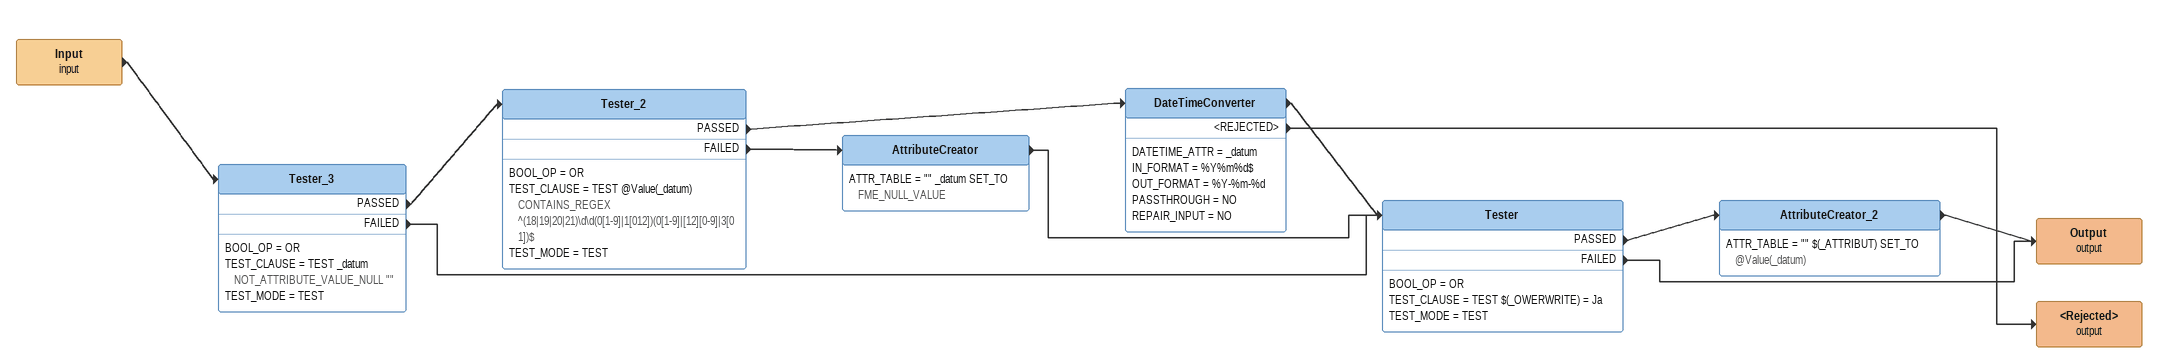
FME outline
Input (input)
    -> Tester_3
Tester_3
    BOOL_OP = OR
    TEST_CLAUSE = TEST _datum NOT_ATTRIBUTE_VALUE_NULL ""
    TEST_MODE = TEST
    PASSED -> Tester_2
    FAILED -> Tester
Tester_2
    BOOL_OP = OR
    TEST_CLAUSE = TEST @Value(_datum) CONTAINS_REGEX ^(18|19|20|21)\d\d(0[1-9]|1[012])(0[1-9]|[12][0-9]|3[01])$
    TEST_MODE = TEST
    PASSED -> DateTimeConverter
    FAILED -> AttributeCreator
DateTimeConverter
    DATETIME_ATTR = _datum
    IN_FORMAT = %Y%m%d$
    OUT_FORMAT = %Y-%m-%d
    PASSTHROUGH = NO
    REPAIR_INPUT = NO
    -> Tester
    <REJECTED> -> <Rejected> (output)
<Rejected> (output)
AttributeCreator
    ATTR_TABLE = "" _datum SET_TO FME_NULL_VALUE
    -> Tester
Tester
    BOOL_OP = OR
    TEST_CLAUSE = TEST $(_OWERWRITE) = Ja
    TEST_MODE = TEST
    PASSED -> AttributeCreator_2
    FAILED -> Output (output)
AttributeCreator_2
    ATTR_TABLE = "" $(_ATTRIBUT) SET_TO @Value(_datum)
    -> Output (output)
Output (output)
